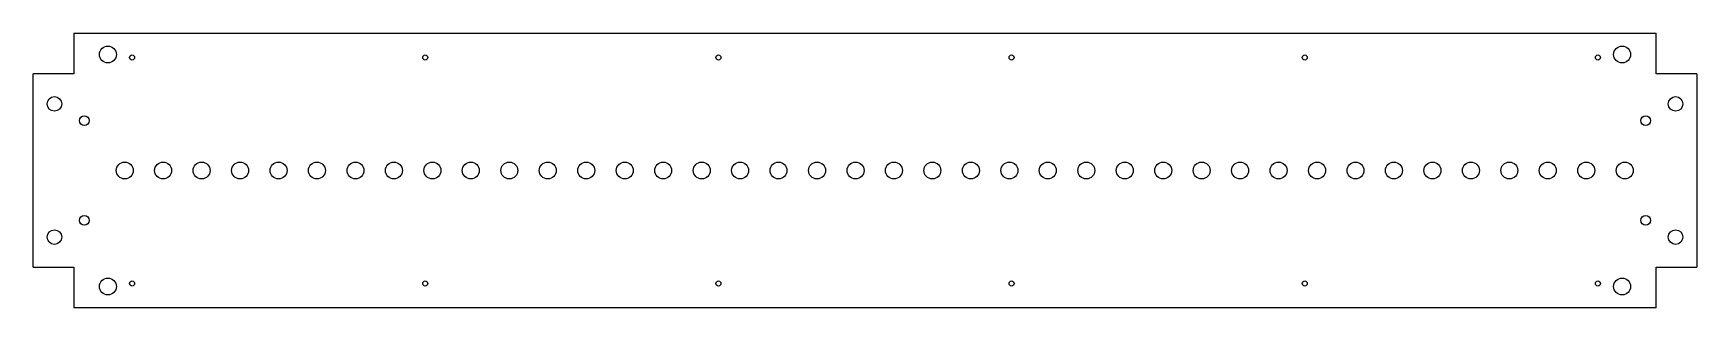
# Model space of a CAD drawing. Extents: x -687 to 687, y -113 to 113.
import ezdxf

# ---------------------------------------------------------------- set-up
doc = ezdxf.new("R2010")
doc.units = 0
doc.layers.get('0').update_dxf_attribs({"linetype": 'CONTINUOUS'})

msp = doc.modelspace()

# ---------------------------------------------------------------- linework, layer by layer
at = {"color": 7, "linetype": 'CONTINUOUS'}
for p, q in [((-653, 113.3), (-653, 79.8)), ((-653, 113.3), (653, 113.3)), ((653, 79.8), (653, 113.3)), ((-686.6, -79.8), (-686.6, 79.8)), ((-653, 79.8), (-686.6, 79.8)), ((686.6, 79.8), (653, 79.8)), ((686.6, 79.8), (686.6, -79.8)), ((-686.6, -79.8), (-653, -79.8)), ((-653, -79.8), (-653, -113.3)), ((653, -79.8), (686.6, -79.8)), ((653, -113.3), (653, -79.8)), ((653, -113.3), (-653, -113.3))]:
    msp.add_line(p, q, dxfattribs=at)
for centre, radius in [((-625, 95.8), 7), ((625, 95.8), 7), ((-605, 93.3), 2.1), ((-363, 93.3), 2.1), ((-121, 93.3), 2.1), ((121, 93.3), 2.1), ((363, 93.3), 2.1), ((605, 93.3), 2.1), ((-669.1, 55), 6), ((669.1, 55), 6), ((-644.5, 41.2), 4), ((644.5, 41.2), 4), ((-611.1, 0), 7), ((-579.4, 0), 7), ((-547.6, 0), 7), ((-515.9, 0), 7), ((-484.1, 0), 7), ((-452.4, 0), 7), ((-420.6, 0), 7), ((-388.9, 0), 7), ((-357.1, 0), 7), ((-325.4, 0), 7), ((-293.6, 0), 7), ((-261.9, 0), 7), ((-230.1, 0), 7), ((-198.3, 0), 7), ((-166.6, 0), 7), ((-134.8, 0), 7), ((-103.1, 0), 7), ((-71.4, 0), 7), ((-39.6, 0), 7), ((-7.8, 0), 7), ((23.9, 0), 7), ((55.6, 0), 7), ((87.4, 0), 7), ((119.2, 0), 7), ((150.9, 0), 7), ((182.7, 0), 7), ((214.4, 0), 7), ((246.2, 0), 7), ((277.9, 0), 7), ((309.6, 0), 7), ((341.4, 0), 7), ((373.2, 0), 7), ((404.9, 0), 7), ((436.6, 0), 7), ((468.4, 0), 7), ((500.2, 0), 7), ((531.9, 0), 7), ((563.6, 0), 7), ((595.4, 0), 7), ((627.2, 0), 7), ((-644.5, -41.2), 4), ((644.5, -41.2), 4), ((-669.1, -55), 6), ((669.1, -55), 6), ((-625, -95.8), 7), ((-605, -93.3), 2.1), ((-363, -93.3), 2.1), ((-121, -93.3), 2.1), ((121, -93.3), 2.1), ((363, -93.3), 2.1), ((605, -93.3), 2.1), ((625, -95.8), 7)]:
    msp.add_circle(centre, radius, dxfattribs=at)

doc.saveas('drawing.dxf')
